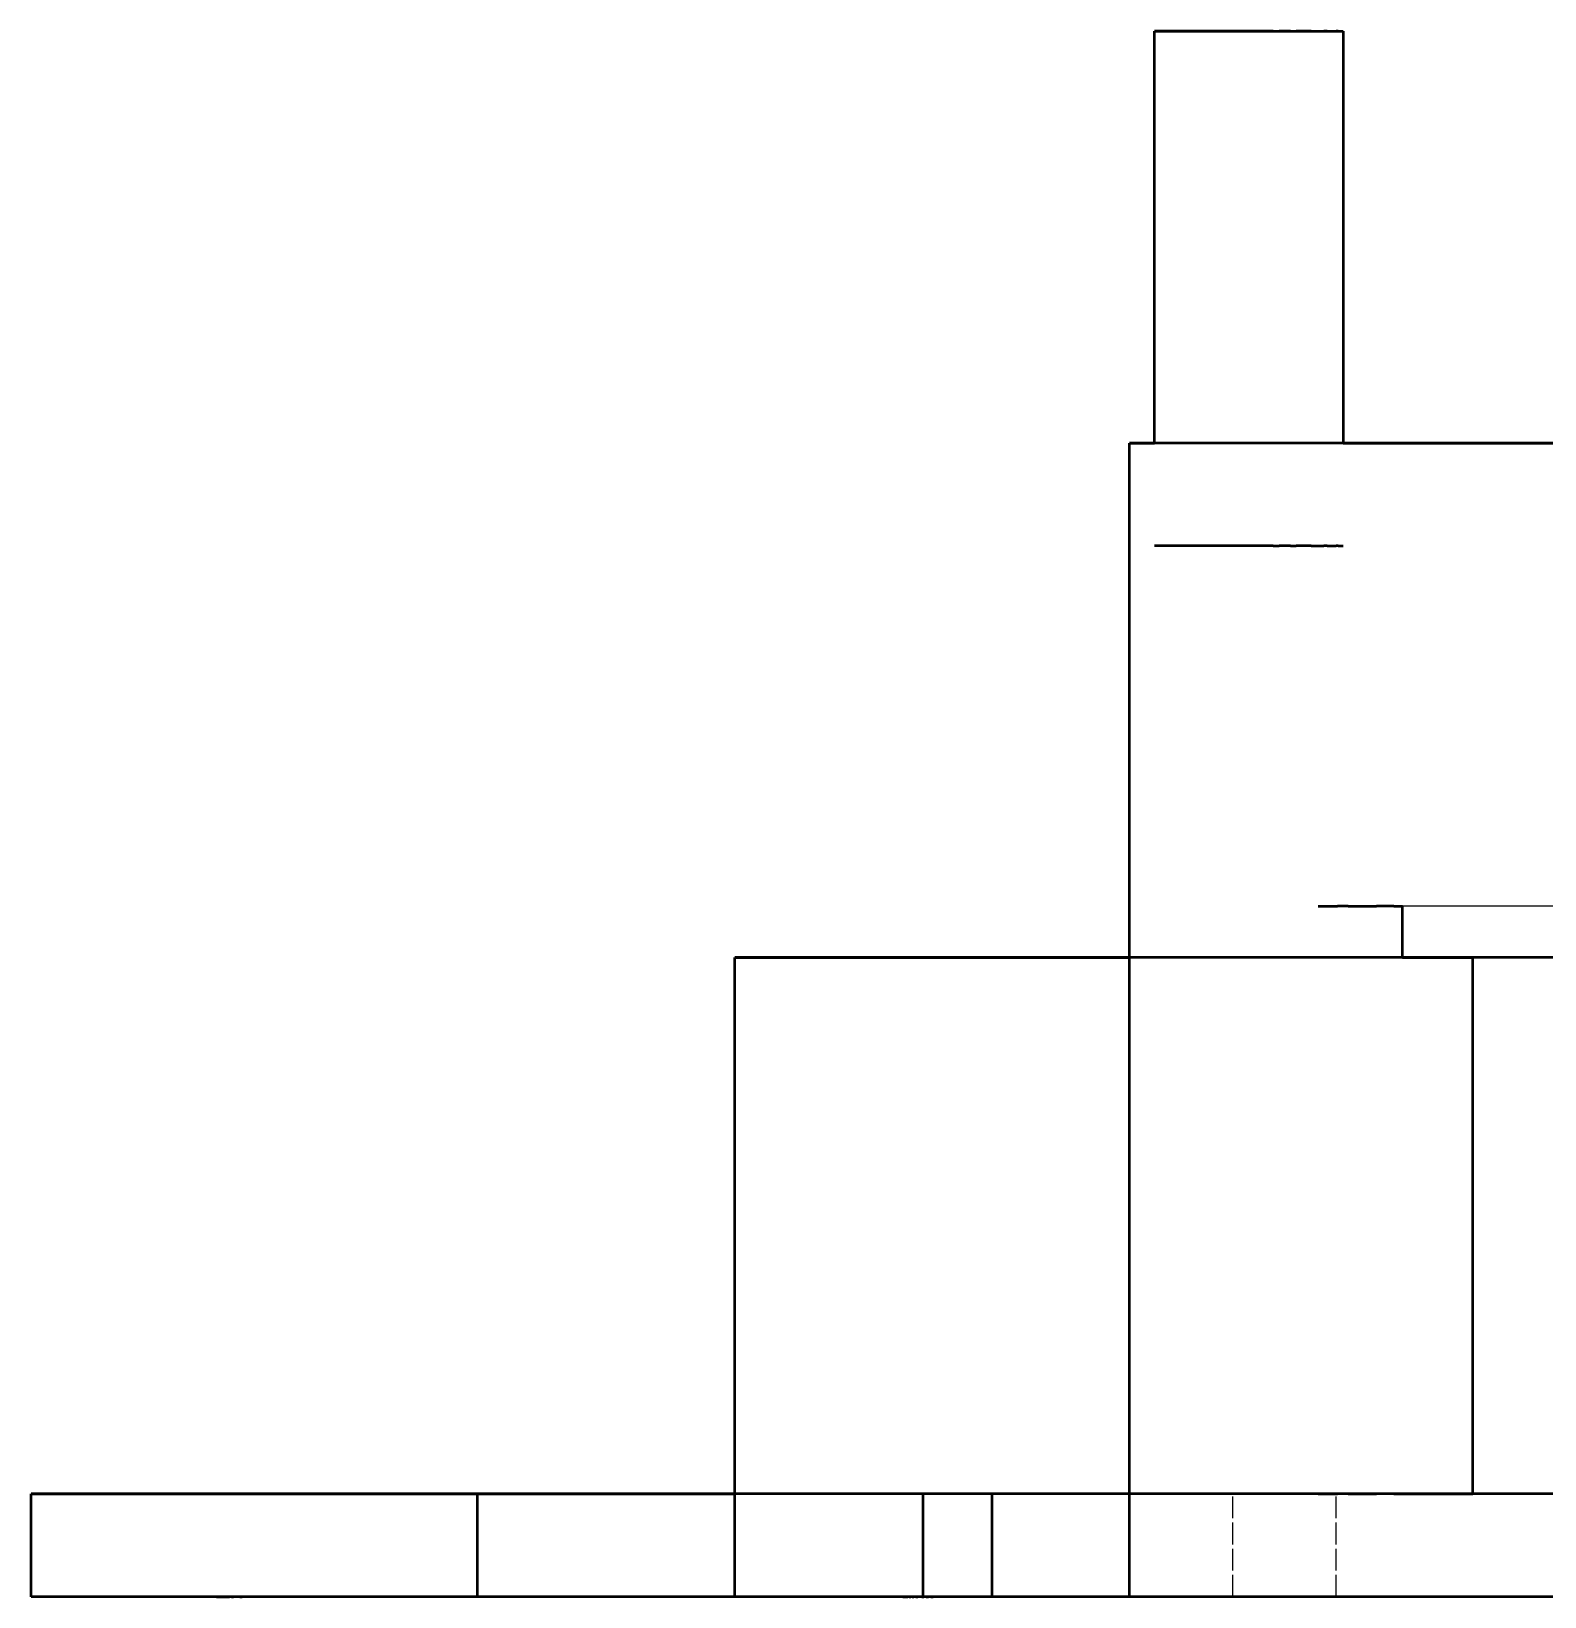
# Model space of a CAD drawing. Header units: millimetres. Extents: x 0 to 841, y 0 to 594.
# Drawn here: x 321.7 to 409.9, y 334.1 to 425.4 of the extents above; entities that cross this region are included whole.
import ezdxf

# ---------------------------------------------------------------- set-up
doc = ezdxf.new("R2010")
doc.units = ezdxf.units.MM
doc.linetypes.add('DASHED', pattern=[1.524, 1.27, -0.254])
doc.layers.add('OCULTA', color=8, linetype='DASHED', lineweight=25)
doc.layers.add('VISIBLE', color=7, linetype='CONTINUOUS', lineweight=50)

msp = doc.modelspace()

# ---------------------------------------------------------------- linework, layer by layer
at = {"layer": 'OCULTA'}
for p, q in [((387.118, 425.394), (387.13, 425.394)), ((387.13, 425.394), (387.166, 425.394)), ((387.166, 425.394), (387.224, 425.394)), ((387.224, 425.394), (387.306, 425.394)), ((387.306, 425.394), (387.41, 425.394)), ((387.537, 425.394), (387.41, 425.394)), ((387.537, 425.394), (387.686, 425.394)), ((387.686, 425.394), (387.855, 425.394)), ((387.855, 425.394), (388.045, 425.394)), ((388.045, 425.394), (388.255, 425.394)), ((388.483, 425.394), (388.255, 425.394)), ((388.729, 425.394), (388.483, 425.394)), ((388.729, 425.394), (388.992, 425.394)), ((389.27, 425.394), (388.992, 425.394)), ((389.27, 425.394), (389.563, 425.394)), ((389.868, 425.394), (389.563, 425.394)), ((389.868, 425.394), (390.186, 425.394)), ((390.514, 425.394), (390.186, 425.394)), ((390.851, 425.394), (390.514, 425.394)), ((391.195, 425.394), (390.851, 425.394)), ((391.545, 425.394), (391.195, 425.394)), ((391.901, 425.394), (391.545, 425.394)), ((392.259, 425.394), (391.901, 425.394)), ((392.618, 425.394), (392.259, 425.394)), ((392.978, 425.394), (392.618, 425.394)), ((393.336, 425.394), (392.978, 425.394)), ((393.691, 425.394), (393.336, 425.394)), ((394.042, 425.394), (393.691, 425.394)), ((394.386, 425.394), (394.042, 425.394)), ((394.723, 425.394), (394.386, 425.394)), ((395.051, 425.394), (394.723, 425.394)), ((395.368, 425.394), (395.051, 425.394)), ((395.674, 425.394), (395.368, 425.394)), ((395.967, 425.394), (395.674, 425.394)), ((396.245, 425.394), (395.967, 425.394)), ((396.508, 425.394), (396.245, 425.394)), ((396.754, 425.394), (396.508, 425.394)), ((396.982, 425.394), (396.754, 425.394)), ((397.192, 425.394), (396.982, 425.394)), ((397.382, 425.394), (397.192, 425.394)), ((397.551, 425.394), (397.382, 425.394)), ((397.7, 425.394), (397.551, 425.394)), ((397.827, 425.394), (397.7, 425.394)), ((397.931, 425.394), (397.827, 425.394)), ((398.013, 425.394), (397.931, 425.394)), ((398.071, 425.394), (398.013, 425.394)), ((398.107, 425.394), (398.071, 425.394)), ((398.118, 425.394), (398.107, 425.394)), ((473.655, 401.394), (385.655, 401.394)), ((385.655, 371.394), (385.655, 401.394)), ((385.655, 401.394), (385.655, 401.394)), ((387.118, 395.394), (387.13, 395.394)), ((387.13, 395.394), (387.166, 395.394)), ((387.166, 395.394), (387.224, 395.394)), ((387.224, 395.394), (387.306, 395.394)), ((387.306, 395.394), (387.41, 395.394)), ((387.537, 395.394), (387.41, 395.394)), ((387.537, 395.394), (387.686, 395.394)), ((387.686, 395.394), (387.855, 395.394)), ((387.855, 395.394), (388.045, 395.394)), ((388.045, 395.394), (388.255, 395.394)), ((388.483, 395.394), (388.255, 395.394)), ((388.729, 395.394), (388.483, 395.394)), ((388.729, 395.394), (388.992, 395.394)), ((389.27, 395.394), (388.992, 395.394)), ((389.27, 395.394), (389.563, 395.394)), ((389.868, 395.394), (389.563, 395.394)), ((389.868, 395.394), (390.186, 395.394)), ((390.514, 395.394), (390.186, 395.394)), ((390.851, 395.394), (390.514, 395.394)), ((391.195, 395.394), (390.851, 395.394)), ((391.545, 395.394), (391.195, 395.394)), ((391.901, 395.394), (391.545, 395.394)), ((392.259, 395.394), (391.901, 395.394)), ((392.618, 395.394), (392.259, 395.394)), ((392.978, 395.394), (392.618, 395.394)), ((393.336, 395.394), (392.978, 395.394)), ((393.691, 395.394), (393.336, 395.394)), ((394.042, 395.394), (393.691, 395.394)), ((394.386, 395.394), (394.042, 395.394)), ((394.723, 395.394), (394.386, 395.394)), ((395.051, 395.394), (394.723, 395.394)), ((395.368, 395.394), (395.051, 395.394)), ((395.674, 395.394), (395.368, 395.394)), ((395.967, 395.394), (395.674, 395.394)), ((396.245, 395.394), (395.967, 395.394)), ((396.508, 395.394), (396.245, 395.394)), ((396.754, 395.394), (396.508, 395.394)), ((396.982, 395.394), (396.754, 395.394)), ((397.192, 395.394), (396.982, 395.394)), ((397.382, 395.394), (397.192, 395.394)), ((397.551, 395.394), (397.382, 395.394)), ((397.7, 395.394), (397.551, 395.394)), ((397.827, 395.394), (397.7, 395.394)), ((397.931, 395.394), (397.827, 395.394)), ((398.013, 395.394), (397.931, 395.394)), ((398.071, 395.394), (398.013, 395.394)), ((398.107, 395.394), (398.071, 395.394)), ((398.118, 395.394), (398.107, 395.394)), ((396.726, 374.394), (396.655, 374.394)), ((396.937, 374.394), (396.726, 374.394)), ((397.289, 374.394), (396.937, 374.394)), ((397.779, 374.394), (397.289, 374.394)), ((398.406, 374.394), (397.779, 374.394)), ((399.167, 374.394), (398.406, 374.394)), ((400.058, 374.394), (399.167, 374.394)), ((401.076, 374.394), (400.058, 374.394)), ((402.216, 374.394), (401.076, 374.394)), ((457.736, 374.394), (401.574, 374.394)), ((403.474, 374.394), (402.216, 374.394)), ((404.844, 374.394), (403.474, 374.394)), ((406.32, 374.394), (404.844, 374.394)), ((407.897, 374.394), (406.32, 374.394)), ((409.566, 374.394), (407.897, 374.394)), ((411.321, 374.394), (409.566, 374.394)), ((377.37, 371.394), (362.655, 371.394)), ((362.655, 352.783), (362.655, 371.394)), ((362.655, 371.394), (362.655, 371.394)), ((496.655, 371.394), (362.655, 371.394)), ((362.655, 334.144), (362.655, 371.394)), ((362.655, 371.394), (362.655, 371.394)), ((372.46, 371.394), (372.455, 371.394)), ((372.46, 371.394), (372.455, 371.394)), ((372.474, 371.394), (372.46, 371.394)), ((372.474, 371.394), (372.46, 371.394)), ((372.497, 371.394), (372.474, 371.394)), ((372.497, 371.394), (372.474, 371.394)), ((372.53, 371.394), (372.497, 371.394)), ((372.53, 371.394), (372.497, 371.394)), ((372.572, 371.394), (372.53, 371.394)), ((372.572, 371.394), (372.53, 371.394)), ((372.622, 371.394), (372.572, 371.394)), ((372.622, 371.394), (372.572, 371.394)), ((372.682, 371.394), (372.622, 371.394)), ((372.682, 371.394), (372.622, 371.394)), ((372.75, 371.394), (372.682, 371.394)), ((372.75, 371.394), (372.682, 371.394)), ((372.826, 371.394), (372.75, 371.394)), ((372.826, 371.394), (372.75, 371.394)), ((372.91, 371.394), (372.826, 371.394)), ((372.91, 371.394), (372.826, 371.394)), ((373.001, 371.394), (372.91, 371.394)), ((373.001, 371.394), (372.91, 371.394)), ((373.099, 371.394), (373.001, 371.394)), ((373.099, 371.394), (373.001, 371.394)), ((373.204, 371.394), (373.099, 371.394)), ((373.204, 371.394), (373.099, 371.394)), ((373.316, 371.394), (373.204, 371.394)), ((373.316, 371.394), (373.204, 371.394)), ((373.433, 371.394), (373.316, 371.394)), ((373.433, 371.394), (373.316, 371.394)), ((373.555, 371.394), (373.433, 371.394)), ((373.555, 371.394), (373.433, 371.394)), ((373.682, 371.394), (373.555, 371.394)), ((373.682, 371.394), (373.555, 371.394)), ((373.813, 371.394), (373.682, 371.394)), ((373.813, 371.394), (373.682, 371.394)), ((373.948, 371.394), (373.813, 371.394)), ((373.948, 371.394), (373.813, 371.394)), ((374.086, 371.394), (373.948, 371.394)), ((374.086, 371.394), (373.948, 371.394)), ((374.226, 371.394), (374.086, 371.394)), ((374.226, 371.394), (374.086, 371.394)), ((374.368, 371.394), (374.226, 371.394)), ((374.368, 371.394), (374.226, 371.394)), ((374.511, 371.394), (374.368, 371.394)), ((374.511, 371.394), (374.368, 371.394)), ((374.655, 371.394), (374.511, 371.394)), ((374.655, 371.394), (374.511, 371.394)), ((374.799, 371.394), (374.655, 371.394)), ((374.799, 371.394), (374.655, 371.394)), ((374.942, 371.394), (374.799, 371.394)), ((374.799, 371.394), (374.942, 371.394)), ((375.084, 371.394), (374.942, 371.394)), ((375.084, 371.394), (374.942, 371.394)), ((375.224, 371.394), (375.084, 371.394)), ((375.224, 371.394), (375.084, 371.394)), ((375.362, 371.394), (375.224, 371.394)), ((375.362, 371.394), (375.224, 371.394)), ((375.497, 371.394), (375.362, 371.394)), ((375.497, 371.394), (375.362, 371.394)), ((375.628, 371.394), (375.497, 371.394)), ((375.628, 371.394), (375.497, 371.394)), ((375.755, 371.394), (375.628, 371.394)), ((375.628, 371.394), (375.755, 371.394)), ((375.877, 371.394), (375.755, 371.394)), ((375.877, 371.394), (375.755, 371.394)), ((375.994, 371.394), (375.877, 371.394)), ((375.994, 371.394), (375.877, 371.394)), ((376.106, 371.394), (375.994, 371.394)), ((375.994, 371.394), (376.106, 371.394)), ((376.211, 371.394), (376.106, 371.394)), ((376.211, 371.394), (376.106, 371.394)), ((376.211, 371.394), (376.309, 371.394)), ((376.211, 371.394), (376.309, 371.394)), ((376.4, 371.394), (376.309, 371.394)), ((376.4, 371.394), (376.309, 371.394)), ((376.4, 371.394), (376.484, 371.394)), ((376.4, 371.394), (376.484, 371.394)), ((376.484, 371.394), (376.56, 371.394)), ((376.484, 371.394), (376.56, 371.394)), ((376.56, 371.394), (376.628, 371.394)), ((376.56, 371.394), (376.628, 371.394)), ((376.628, 371.394), (376.688, 371.394)), ((376.628, 371.394), (376.688, 371.394)), ((376.688, 371.394), (376.738, 371.394)), ((376.688, 371.394), (376.738, 371.394)), ((376.738, 371.394), (376.78, 371.394)), ((376.78, 371.394), (376.738, 371.394)), ((376.78, 371.394), (376.813, 371.394)), ((376.78, 371.394), (376.813, 371.394)), ((376.813, 371.394), (376.836, 371.394)), ((376.813, 371.394), (376.836, 371.394)), ((376.836, 371.394), (376.85, 371.394)), ((376.836, 371.394), (376.85, 371.394)), ((376.85, 371.394), (376.855, 371.394)), ((376.85, 371.394), (376.855, 371.394)), ((405.679, 371.394), (377.37, 371.394)), ((401.574, 371.394), (385.655, 371.394)), ((385.655, 371.394), (385.655, 371.394)), ((362.655, 340.144), (362.655, 352.783)), ((321.655, 340.144), (321.655, 340.144)), ((347.655, 340.144), (321.655, 340.144)), ((321.655, 334.144), (321.655, 340.144)), ((332.46, 340.144), (332.455, 340.144)), ((332.474, 340.144), (332.46, 340.144)), ((332.497, 340.144), (332.474, 340.144)), ((332.53, 340.144), (332.497, 340.144)), ((332.572, 340.144), (332.53, 340.144)), ((332.622, 340.144), (332.572, 340.144)), ((332.682, 340.144), (332.622, 340.144)), ((332.75, 340.144), (332.682, 340.144)), ((332.826, 340.144), (332.75, 340.144)), ((332.91, 340.144), (332.826, 340.144)), ((333.001, 340.144), (332.91, 340.144)), ((333.099, 340.144), (333.001, 340.144)), ((333.204, 340.144), (333.099, 340.144)), ((333.316, 340.144), (333.204, 340.144)), ((333.433, 340.144), (333.316, 340.144)), ((333.555, 340.144), (333.433, 340.144)), ((333.682, 340.144), (333.555, 340.144)), ((333.813, 340.144), (333.682, 340.144)), ((333.948, 340.144), (333.813, 340.144)), ((334.086, 340.144), (333.948, 340.144)), ((334.226, 340.144), (334.086, 340.144)), ((334.368, 340.144), (334.226, 340.144)), ((334.511, 340.144), (334.368, 340.144)), ((334.655, 340.144), (334.511, 340.144)), ((334.799, 340.144), (334.655, 340.144)), ((334.942, 340.144), (334.799, 340.144)), ((335.084, 340.144), (334.942, 340.144)), ((335.224, 340.144), (335.084, 340.144)), ((335.224, 340.144), (335.362, 340.144)), ((335.362, 340.144), (335.497, 340.144)), ((335.628, 340.144), (335.497, 340.144)), ((335.755, 340.144), (335.628, 340.144)), ((335.755, 340.144), (335.877, 340.144)), ((335.994, 340.144), (335.877, 340.144)), ((336.106, 340.144), (335.994, 340.144)), ((336.106, 340.144), (336.211, 340.144)), ((336.211, 340.144), (336.309, 340.144)), ((336.4, 340.144), (336.309, 340.144)), ((336.4, 340.144), (336.484, 340.144)), ((336.484, 340.144), (336.56, 340.144)), ((336.56, 340.144), (336.628, 340.144)), ((336.628, 340.144), (336.687, 340.144)), ((336.687, 340.144), (336.738, 340.144)), ((336.738, 340.144), (336.78, 340.144)), ((336.78, 340.144), (336.813, 340.144)), ((336.813, 340.144), (336.836, 340.144)), ((336.836, 340.144), (336.85, 340.144)), ((336.85, 340.144), (336.855, 340.144)), ((347.655, 340.144), (347.655, 340.144)), ((362.655, 340.144), (347.655, 340.144)), ((347.655, 334.144), (347.655, 340.144)), ((347.655, 334.144), (347.655, 340.144)), ((347.655, 340.144), (347.655, 340.144)), ((375.182, 340.144), (362.655, 340.144)), ((362.655, 340.144), (362.655, 340.144)), ((362.655, 334.144), (362.655, 340.144)), ((362.655, 340.144), (362.655, 340.144)), ((397.699, 340.144), (373.629, 340.144)), ((373.629, 334.144), (373.629, 340.144)), ((373.629, 340.144), (391.681, 340.144)), ((385.655, 340.144), (375.182, 340.144)), ((410.155, 340.144), (377.655, 340.144)), ((377.655, 334.144), (377.655, 340.144)), ((377.655, 340.144), (377.655, 340.144)), ((385.655, 340.144), (385.655, 340.144)), ((405.679, 340.144), (385.655, 340.144)), ((397.699, 340.144), (391.681, 340.144)), ((391.681, 334.144), (391.681, 340.144)), ((396.726, 340.144), (396.655, 340.144)), ((396.937, 340.144), (396.726, 340.144)), ((397.289, 340.144), (396.937, 340.144)), ((397.779, 340.144), (397.289, 340.144)), ((397.699, 334.144), (397.699, 340.144)), ((398.406, 340.144), (397.779, 340.144)), ((399.167, 340.144), (398.406, 340.144)), ((400.058, 340.144), (399.167, 340.144)), ((401.076, 340.144), (400.058, 340.144)), ((402.216, 340.144), (401.076, 340.144)), ((403.474, 340.144), (402.216, 340.144)), ((404.844, 340.144), (403.474, 340.144)), ((406.32, 340.144), (404.844, 340.144)), ((407.897, 340.144), (406.32, 340.144)), ((409.566, 340.144), (407.897, 340.144)), ((411.321, 340.144), (409.566, 340.144)), ((321.655, 334.144), (321.655, 334.144)), ((347.655, 334.144), (321.655, 334.144)), ((332.46, 334.144), (332.455, 334.144)), ((332.474, 334.144), (332.46, 334.144)), ((332.497, 334.144), (332.474, 334.144)), ((332.53, 334.144), (332.497, 334.144)), ((332.572, 334.144), (332.53, 334.144)), ((332.622, 334.144), (332.572, 334.144)), ((332.682, 334.144), (332.622, 334.144)), ((332.75, 334.144), (332.682, 334.144)), ((332.826, 334.144), (332.75, 334.144)), ((332.91, 334.144), (332.826, 334.144)), ((333.001, 334.144), (332.91, 334.144)), ((333.099, 334.144), (333.001, 334.144)), ((333.204, 334.144), (333.099, 334.144)), ((333.316, 334.144), (333.204, 334.144)), ((333.433, 334.144), (333.316, 334.144)), ((333.555, 334.144), (333.433, 334.144)), ((333.682, 334.144), (333.555, 334.144)), ((333.813, 334.144), (333.682, 334.144)), ((333.948, 334.144), (333.813, 334.144)), ((334.086, 334.144), (333.948, 334.144)), ((334.226, 334.144), (334.086, 334.144)), ((334.368, 334.144), (334.226, 334.144)), ((334.511, 334.144), (334.368, 334.144)), ((334.655, 334.144), (334.511, 334.144)), ((334.799, 334.144), (334.655, 334.144)), ((334.942, 334.144), (334.799, 334.144)), ((335.084, 334.144), (334.942, 334.144)), ((335.224, 334.144), (335.084, 334.144)), ((335.224, 334.144), (335.362, 334.144)), ((335.362, 334.144), (335.497, 334.144)), ((335.628, 334.144), (335.497, 334.144)), ((335.755, 334.144), (335.628, 334.144)), ((335.755, 334.144), (335.877, 334.144)), ((335.994, 334.144), (335.877, 334.144)), ((336.106, 334.144), (335.994, 334.144)), ((336.106, 334.144), (336.211, 334.144)), ((336.211, 334.144), (336.309, 334.144)), ((336.4, 334.144), (336.309, 334.144)), ((336.4, 334.144), (336.484, 334.144)), ((336.484, 334.144), (336.56, 334.144)), ((336.56, 334.144), (336.628, 334.144)), ((336.628, 334.144), (336.687, 334.144)), ((336.687, 334.144), (336.738, 334.144)), ((336.738, 334.144), (336.78, 334.144)), ((336.78, 334.144), (336.813, 334.144)), ((336.813, 334.144), (336.836, 334.144)), ((336.836, 334.144), (336.85, 334.144)), ((336.85, 334.144), (336.855, 334.144)), ((347.655, 334.144), (347.655, 334.144)), ((362.655, 334.144), (347.655, 334.144)), ((347.655, 334.144), (347.655, 334.144)), ((362.655, 334.144), (362.655, 334.144)), ((362.655, 334.144), (362.655, 334.144)), ((362.655, 334.144), (362.655, 334.144)), ((373.629, 334.144), (362.655, 334.144)), ((362.655, 334.144), (362.655, 334.144)), ((372.46, 334.144), (372.455, 334.144)), ((372.46, 334.144), (372.455, 334.144)), ((372.474, 334.144), (372.46, 334.144)), ((372.474, 334.144), (372.46, 334.144)), ((372.497, 334.144), (372.474, 334.144)), ((372.497, 334.144), (372.474, 334.144)), ((372.53, 334.144), (372.497, 334.144)), ((372.53, 334.144), (372.497, 334.144)), ((372.572, 334.144), (372.53, 334.144)), ((372.572, 334.144), (372.53, 334.144)), ((372.622, 334.144), (372.572, 334.144)), ((372.622, 334.144), (372.572, 334.144)), ((372.682, 334.144), (372.622, 334.144)), ((372.682, 334.144), (372.622, 334.144)), ((372.75, 334.144), (372.682, 334.144)), ((372.75, 334.144), (372.682, 334.144)), ((372.826, 334.144), (372.75, 334.144)), ((372.826, 334.144), (372.75, 334.144)), ((372.91, 334.144), (372.826, 334.144)), ((372.91, 334.144), (372.826, 334.144)), ((373.001, 334.144), (372.91, 334.144)), ((373.001, 334.144), (372.91, 334.144)), ((373.099, 334.144), (373.001, 334.144)), ((373.099, 334.144), (373.001, 334.144)), ((373.204, 334.144), (373.099, 334.144)), ((373.204, 334.144), (373.099, 334.144)), ((373.316, 334.144), (373.204, 334.144)), ((373.316, 334.144), (373.204, 334.144)), ((373.433, 334.144), (373.316, 334.144)), ((373.433, 334.144), (373.316, 334.144)), ((373.555, 334.144), (373.433, 334.144)), ((373.555, 334.144), (373.433, 334.144)), ((373.682, 334.144), (373.555, 334.144)), ((373.682, 334.144), (373.555, 334.144)), ((373.629, 334.144), (391.681, 334.144)), ((373.813, 334.144), (373.682, 334.144)), ((373.813, 334.144), (373.682, 334.144)), ((373.948, 334.144), (373.813, 334.144)), ((373.948, 334.144), (373.813, 334.144)), ((374.086, 334.144), (373.948, 334.144)), ((374.086, 334.144), (373.948, 334.144)), ((374.226, 334.144), (374.086, 334.144)), ((374.226, 334.144), (374.086, 334.144)), ((374.368, 334.144), (374.226, 334.144)), ((374.368, 334.144), (374.226, 334.144)), ((374.511, 334.144), (374.368, 334.144)), ((374.511, 334.144), (374.368, 334.144)), ((374.655, 334.144), (374.511, 334.144)), ((374.655, 334.144), (374.511, 334.144)), ((374.799, 334.144), (374.655, 334.144)), ((374.799, 334.144), (374.655, 334.144)), ((374.942, 334.144), (374.799, 334.144)), ((374.799, 334.144), (374.942, 334.144)), ((375.084, 334.144), (374.942, 334.144)), ((375.084, 334.144), (374.942, 334.144)), ((375.224, 334.144), (375.084, 334.144)), ((375.224, 334.144), (375.084, 334.144)), ((375.362, 334.144), (375.224, 334.144)), ((375.362, 334.144), (375.224, 334.144)), ((375.497, 334.144), (375.362, 334.144)), ((375.497, 334.144), (375.362, 334.144)), ((375.628, 334.144), (375.497, 334.144)), ((375.628, 334.144), (375.497, 334.144)), ((375.755, 334.144), (375.628, 334.144)), ((375.628, 334.144), (375.755, 334.144)), ((375.877, 334.144), (375.755, 334.144)), ((375.877, 334.144), (375.755, 334.144)), ((375.994, 334.144), (375.877, 334.144)), ((375.994, 334.144), (375.877, 334.144)), ((376.106, 334.144), (375.994, 334.144)), ((375.994, 334.144), (376.106, 334.144)), ((376.211, 334.144), (376.106, 334.144)), ((376.211, 334.144), (376.106, 334.144)), ((376.211, 334.144), (376.309, 334.144)), ((376.211, 334.144), (376.309, 334.144)), ((376.4, 334.144), (376.309, 334.144)), ((376.4, 334.144), (376.309, 334.144)), ((376.4, 334.144), (376.484, 334.144)), ((376.4, 334.144), (376.484, 334.144)), ((376.484, 334.144), (376.56, 334.144)), ((376.484, 334.144), (376.56, 334.144)), ((376.56, 334.144), (376.628, 334.144)), ((376.56, 334.144), (376.628, 334.144)), ((376.628, 334.144), (376.688, 334.144)), ((376.628, 334.144), (376.688, 334.144)), ((376.688, 334.144), (376.738, 334.144)), ((376.688, 334.144), (376.738, 334.144)), ((376.738, 334.144), (376.78, 334.144)), ((376.78, 334.144), (376.738, 334.144)), ((376.78, 334.144), (376.813, 334.144)), ((376.78, 334.144), (376.813, 334.144)), ((376.813, 334.144), (376.836, 334.144)), ((376.813, 334.144), (376.836, 334.144)), ((376.836, 334.144), (376.85, 334.144)), ((376.836, 334.144), (376.85, 334.144)), ((376.85, 334.144), (376.855, 334.144)), ((376.85, 334.144), (376.855, 334.144)), ((384.655, 334.144), (377.655, 334.144)), ((377.655, 334.144), (377.655, 334.144)), ((377.655, 334.144), (377.655, 334.144)), ((422.655, 334.144), (384.655, 334.144)), ((385.655, 334.144), (385.655, 334.144)), ((385.655, 334.144), (385.655, 334.144)), ((397.699, 334.144), (391.681, 334.144)), ((461.611, 334.144), (397.699, 334.144))]:
    msp.add_line(p, q, dxfattribs=at)
at = {"layer": 'VISIBLE'}
for p, q in [((387.13, 425.394), (387.118, 425.394)), ((387.118, 401.394), (387.118, 425.394)), ((387.118, 425.394), (387.118, 425.394)), ((387.118, 425.394), (387.118, 425.394)), ((387.118, 425.394), (398.118, 425.394)), ((387.166, 425.394), (387.13, 425.394)), ((387.224, 425.394), (387.166, 425.394)), ((387.306, 425.394), (387.224, 425.394)), ((387.41, 425.394), (387.306, 425.394)), ((387.537, 425.394), (387.41, 425.394)), ((387.686, 425.394), (387.537, 425.394)), ((387.855, 425.394), (387.686, 425.394)), ((388.045, 425.394), (387.855, 425.394)), ((388.255, 425.394), (388.045, 425.394)), ((388.483, 425.394), (388.255, 425.394)), ((388.729, 425.394), (388.483, 425.394)), ((388.992, 425.394), (388.729, 425.394)), ((389.27, 425.394), (388.992, 425.394)), ((389.563, 425.394), (389.27, 425.394)), ((389.868, 425.394), (389.563, 425.394)), ((390.186, 425.394), (389.868, 425.394)), ((390.514, 425.394), (390.186, 425.394)), ((390.851, 425.394), (390.514, 425.394)), ((391.195, 425.394), (390.851, 425.394)), ((391.545, 425.394), (391.195, 425.394)), ((391.901, 425.394), (391.545, 425.394)), ((392.259, 425.394), (391.901, 425.394)), ((392.618, 425.394), (392.259, 425.394)), ((392.978, 425.394), (392.618, 425.394)), ((393.336, 425.394), (392.978, 425.394)), ((393.691, 425.394), (393.336, 425.394)), ((394.042, 425.394), (393.691, 425.394)), ((394.042, 425.394), (394.386, 425.394)), ((394.723, 425.394), (394.386, 425.394)), ((395.051, 425.394), (394.723, 425.394)), ((395.051, 425.394), (395.368, 425.394)), ((395.674, 425.394), (395.368, 425.394)), ((395.967, 425.394), (395.674, 425.394)), ((396.245, 425.394), (395.967, 425.394)), ((396.245, 425.394), (396.508, 425.394)), ((396.508, 425.394), (396.754, 425.394)), ((396.754, 425.394), (396.982, 425.394)), ((397.192, 425.394), (396.982, 425.394)), ((397.192, 425.394), (397.382, 425.394)), ((397.382, 425.394), (397.551, 425.394)), ((397.551, 425.394), (397.7, 425.394)), ((397.827, 425.394), (397.7, 425.394)), ((397.827, 425.394), (397.931, 425.394)), ((397.931, 425.394), (398.013, 425.394)), ((398.013, 425.394), (398.071, 425.394)), ((398.071, 425.394), (398.107, 425.394)), ((398.107, 425.394), (398.118, 425.394)), ((398.118, 425.394), (398.118, 425.394)), ((398.118, 425.394), (398.118, 425.394)), ((398.118, 425.394), (398.118, 401.394)), ((473.655, 401.394), (385.655, 401.394)), ((385.655, 371.394), (385.655, 401.394)), ((385.655, 371.394), (385.655, 401.394)), ((385.655, 401.394), (385.655, 401.394)), ((385.655, 401.394), (385.655, 401.394)), ((385.655, 401.394), (387.118, 401.394)), ((387.118, 401.394), (387.118, 401.394)), ((387.118, 401.394), (387.118, 401.394)), ((387.118, 401.394), (387.118, 401.394)), ((387.118, 401.394), (387.118, 401.394)), ((387.118, 401.394), (387.118, 401.394)), ((387.118, 401.394), (387.118, 401.394)), ((387.118, 401.394), (387.118, 401.394)), ((387.118, 401.394), (387.118, 401.394)), ((387.118, 401.394), (387.118, 401.394)), ((387.118, 401.394), (387.118, 401.394)), ((387.118, 401.394), (387.118, 401.394)), ((387.118, 401.394), (387.118, 401.394)), ((387.118, 401.394), (387.118, 401.394)), ((387.118, 401.394), (387.118, 401.394)), ((387.118, 401.394), (387.118, 401.394)), ((387.118, 401.394), (387.118, 401.394)), ((398.118, 401.394), (398.118, 401.394)), ((398.118, 401.394), (398.118, 401.394)), ((398.118, 401.394), (398.118, 401.394)), ((398.118, 401.394), (398.118, 401.394)), ((398.118, 401.394), (398.118, 401.394)), ((398.118, 401.394), (398.118, 401.394)), ((398.118, 401.394), (398.119, 401.394)), ((398.119, 401.394), (398.119, 401.394)), ((398.119, 401.394), (398.119, 401.394)), ((398.119, 401.394), (398.119, 401.394)), ((398.119, 401.394), (398.119, 401.394)), ((398.119, 401.394), (398.119, 401.394)), ((398.119, 401.394), (398.119, 401.394)), ((398.119, 401.394), (398.119, 401.394)), ((398.119, 401.394), (398.119, 401.394)), ((398.119, 401.394), (398.119, 401.394)), ((398.119, 401.394), (448.291, 401.394)), ((387.13, 395.394), (387.118, 395.394)), ((387.166, 395.394), (387.13, 395.394)), ((387.224, 395.394), (387.166, 395.394)), ((387.306, 395.394), (387.224, 395.394)), ((387.41, 395.394), (387.306, 395.394)), ((387.537, 395.394), (387.41, 395.394)), ((387.686, 395.394), (387.537, 395.394)), ((387.855, 395.394), (387.686, 395.394)), ((388.045, 395.394), (387.855, 395.394)), ((388.255, 395.394), (388.045, 395.394)), ((388.483, 395.394), (388.255, 395.394)), ((388.729, 395.394), (388.483, 395.394)), ((388.992, 395.394), (388.729, 395.394)), ((389.27, 395.394), (388.992, 395.394)), ((389.563, 395.394), (389.27, 395.394)), ((389.868, 395.394), (389.563, 395.394)), ((390.186, 395.394), (389.868, 395.394)), ((390.514, 395.394), (390.186, 395.394)), ((390.851, 395.394), (390.514, 395.394)), ((391.195, 395.394), (390.851, 395.394)), ((391.545, 395.394), (391.195, 395.394)), ((391.901, 395.394), (391.545, 395.394)), ((392.259, 395.394), (391.901, 395.394)), ((392.618, 395.394), (392.259, 395.394)), ((392.978, 395.394), (392.618, 395.394)), ((393.336, 395.394), (392.978, 395.394)), ((393.691, 395.394), (393.336, 395.394)), ((394.042, 395.394), (393.691, 395.394)), ((394.042, 395.394), (394.386, 395.394)), ((394.723, 395.394), (394.386, 395.394)), ((395.051, 395.394), (394.723, 395.394)), ((395.051, 395.394), (395.368, 395.394)), ((395.674, 395.394), (395.368, 395.394)), ((395.967, 395.394), (395.674, 395.394)), ((396.245, 395.394), (395.967, 395.394)), ((396.245, 395.394), (396.508, 395.394)), ((396.508, 395.394), (396.754, 395.394)), ((396.754, 395.394), (396.982, 395.394)), ((397.192, 395.394), (396.982, 395.394)), ((397.192, 395.394), (397.382, 395.394)), ((397.382, 395.394), (397.551, 395.394)), ((397.551, 395.394), (397.7, 395.394)), ((397.827, 395.394), (397.7, 395.394)), ((397.827, 395.394), (397.931, 395.394)), ((397.931, 395.394), (398.013, 395.394)), ((398.013, 395.394), (398.071, 395.394)), ((398.071, 395.394), (398.107, 395.394)), ((398.107, 395.394), (398.118, 395.394)), ((396.655, 374.394), (396.726, 374.394)), ((396.726, 374.394), (396.937, 374.394)), ((396.937, 374.394), (397.289, 374.394)), ((397.289, 374.394), (397.779, 374.394)), ((398.406, 374.394), (397.779, 374.394)), ((398.406, 374.394), (399.167, 374.394)), ((399.167, 374.394), (400.058, 374.394)), ((401.076, 374.394), (400.058, 374.394)), ((401.076, 374.394), (401.574, 374.394)), ((401.574, 371.394), (401.574, 374.394)), ((385.655, 371.394), (362.655, 371.394)), ((362.655, 334.144), (362.655, 371.394)), ((496.655, 371.394), (362.655, 371.394)), ((362.655, 340.144), (362.655, 371.394)), ((362.655, 340.144), (362.655, 371.394)), ((362.655, 371.394), (362.655, 371.394)), ((362.655, 371.394), (362.655, 371.394)), ((362.655, 371.394), (385.655, 371.394)), ((372.455, 371.394), (372.46, 371.394)), ((372.455, 371.394), (372.46, 371.394)), ((372.46, 371.394), (372.474, 371.394)), ((372.46, 371.394), (372.474, 371.394)), ((372.474, 371.394), (372.497, 371.394)), ((372.474, 371.394), (372.497, 371.394)), ((372.497, 371.394), (372.53, 371.394)), ((372.497, 371.394), (372.53, 371.394)), ((372.53, 371.394), (372.572, 371.394)), ((372.53, 371.394), (372.572, 371.394)), ((372.572, 371.394), (372.622, 371.394)), ((372.572, 371.394), (372.622, 371.394)), ((372.622, 371.394), (372.682, 371.394)), ((372.622, 371.394), (372.682, 371.394)), ((372.682, 371.394), (372.75, 371.394)), ((372.682, 371.394), (372.75, 371.394)), ((372.826, 371.394), (372.75, 371.394)), ((372.826, 371.394), (372.75, 371.394)), ((372.826, 371.394), (372.91, 371.394)), ((372.826, 371.394), (372.91, 371.394)), ((373.001, 371.394), (372.91, 371.394)), ((373.001, 371.394), (372.91, 371.394)), ((373.001, 371.394), (373.099, 371.394)), ((373.001, 371.394), (373.099, 371.394)), ((373.204, 371.394), (373.099, 371.394)), ((373.204, 371.394), (373.099, 371.394)), ((373.204, 371.394), (373.316, 371.394)), ((373.204, 371.394), (373.316, 371.394)), ((373.433, 371.394), (373.316, 371.394)), ((373.433, 371.394), (373.316, 371.394)), ((373.555, 371.394), (373.433, 371.394)), ((373.555, 371.394), (373.433, 371.394)), ((373.682, 371.394), (373.555, 371.394)), ((373.555, 371.394), (373.682, 371.394)), ((373.813, 371.394), (373.682, 371.394)), ((373.813, 371.394), (373.682, 371.394)), ((373.813, 371.394), (373.948, 371.394)), ((373.813, 371.394), (373.948, 371.394)), ((374.086, 371.394), (373.948, 371.394)), ((374.086, 371.394), (373.948, 371.394)), ((374.086, 371.394), (374.226, 371.394)), ((374.226, 371.394), (374.086, 371.394)), ((374.368, 371.394), (374.226, 371.394)), ((374.368, 371.394), (374.226, 371.394)), ((374.511, 371.394), (374.368, 371.394)), ((374.511, 371.394), (374.368, 371.394)), ((374.655, 371.394), (374.511, 371.394)), ((374.655, 371.394), (374.511, 371.394)), ((374.799, 371.394), (374.655, 371.394)), ((374.799, 371.394), (374.655, 371.394)), ((374.942, 371.394), (374.799, 371.394)), ((374.942, 371.394), (374.799, 371.394)), ((375.084, 371.394), (374.942, 371.394)), ((375.084, 371.394), (374.942, 371.394)), ((375.224, 371.394), (375.084, 371.394)), ((375.224, 371.394), (375.084, 371.394)), ((375.362, 371.394), (375.224, 371.394)), ((375.362, 371.394), (375.224, 371.394)), ((375.497, 371.394), (375.362, 371.394)), ((375.497, 371.394), (375.362, 371.394)), ((375.628, 371.394), (375.497, 371.394)), ((375.628, 371.394), (375.497, 371.394)), ((375.755, 371.394), (375.628, 371.394)), ((375.755, 371.394), (375.628, 371.394)), ((375.877, 371.394), (375.755, 371.394)), ((375.877, 371.394), (375.755, 371.394)), ((375.994, 371.394), (375.877, 371.394)), ((375.994, 371.394), (375.877, 371.394)), ((376.106, 371.394), (375.994, 371.394)), ((376.106, 371.394), (375.994, 371.394)), ((376.211, 371.394), (376.106, 371.394)), ((376.211, 371.394), (376.106, 371.394)), ((376.309, 371.394), (376.211, 371.394)), ((376.309, 371.394), (376.211, 371.394)), ((376.4, 371.394), (376.309, 371.394)), ((376.4, 371.394), (376.309, 371.394)), ((376.484, 371.394), (376.4, 371.394)), ((376.484, 371.394), (376.4, 371.394)), ((376.56, 371.394), (376.484, 371.394)), ((376.56, 371.394), (376.484, 371.394)), ((376.628, 371.394), (376.56, 371.394)), ((376.628, 371.394), (376.56, 371.394)), ((376.688, 371.394), (376.628, 371.394)), ((376.688, 371.394), (376.628, 371.394)), ((376.738, 371.394), (376.688, 371.394)), ((376.738, 371.394), (376.688, 371.394)), ((376.78, 371.394), (376.738, 371.394)), ((376.78, 371.394), (376.738, 371.394)), ((376.813, 371.394), (376.78, 371.394)), ((376.813, 371.394), (376.78, 371.394)), ((376.836, 371.394), (376.813, 371.394)), ((376.836, 371.394), (376.813, 371.394)), ((376.85, 371.394), (376.836, 371.394)), ((376.85, 371.394), (376.836, 371.394)), ((376.855, 371.394), (376.85, 371.394)), ((376.855, 371.394), (376.85, 371.394)), ((385.655, 334.144), (385.655, 371.394)), ((385.655, 340.144), (385.655, 371.394)), ((385.655, 371.394), (385.655, 371.394)), ((385.655, 371.394), (385.655, 371.394)), ((385.655, 371.394), (385.655, 371.394)), ((385.655, 371.394), (385.655, 371.394)), ((385.655, 371.394), (385.655, 371.394)), ((385.655, 371.394), (385.655, 371.394)), ((385.655, 371.394), (385.655, 371.394)), ((385.655, 371.394), (385.655, 371.394)), ((385.655, 371.394), (385.655, 371.394)), ((385.655, 371.394), (385.655, 371.394)), ((385.655, 371.394), (385.655, 371.394)), ((385.655, 371.394), (385.655, 371.394)), ((385.655, 371.394), (385.655, 371.394)), ((385.655, 371.394), (385.655, 371.394)), ((385.655, 371.394), (385.655, 371.394)), ((385.655, 371.394), (385.655, 371.394)), ((401.574, 371.394), (402.216, 371.394)), ((402.216, 371.394), (403.474, 371.394)), ((403.474, 371.394), (404.844, 371.394)), ((404.844, 371.394), (405.679, 371.394)), ((405.679, 340.144), (405.679, 371.394)), ((347.655, 340.144), (321.655, 340.144)), ((321.655, 334.144), (321.655, 340.144)), ((321.655, 334.144), (321.655, 340.144)), ((321.655, 340.144), (321.655, 340.144)), ((321.655, 340.144), (321.655, 340.144)), ((321.655, 340.144), (362.655, 340.144)), ((332.455, 340.144), (332.46, 340.144)), ((332.46, 340.144), (332.474, 340.144)), ((332.474, 340.144), (332.497, 340.144)), ((332.497, 340.144), (332.53, 340.144)), ((332.53, 340.144), (332.572, 340.144)), ((332.572, 340.144), (332.622, 340.144)), ((332.622, 340.144), (332.682, 340.144)), ((332.682, 340.144), (332.75, 340.144)), ((332.75, 340.144), (332.826, 340.144)), ((332.826, 340.144), (332.91, 340.144)), ((332.91, 340.144), (333.001, 340.144)), ((333.001, 340.144), (333.099, 340.144)), ((333.099, 340.144), (333.204, 340.144)), ((333.316, 340.144), (333.204, 340.144)), ((333.316, 340.144), (333.433, 340.144)), ((333.555, 340.144), (333.433, 340.144)), ((333.682, 340.144), (333.555, 340.144)), ((333.813, 340.144), (333.682, 340.144)), ((333.813, 340.144), (333.948, 340.144)), ((334.086, 340.144), (333.948, 340.144)), ((334.226, 340.144), (334.086, 340.144)), ((334.368, 340.144), (334.226, 340.144)), ((334.511, 340.144), (334.368, 340.144)), ((334.655, 340.144), (334.511, 340.144)), ((334.799, 340.144), (334.655, 340.144)), ((334.942, 340.144), (334.799, 340.144)), ((335.084, 340.144), (334.942, 340.144)), ((335.224, 340.144), (335.084, 340.144)), ((335.362, 340.144), (335.224, 340.144)), ((335.497, 340.144), (335.362, 340.144)), ((335.628, 340.144), (335.497, 340.144)), ((335.755, 340.144), (335.628, 340.144)), ((335.877, 340.144), (335.755, 340.144)), ((335.994, 340.144), (335.877, 340.144)), ((336.106, 340.144), (335.994, 340.144)), ((336.211, 340.144), (336.106, 340.144)), ((336.309, 340.144), (336.211, 340.144)), ((336.4, 340.144), (336.309, 340.144)), ((336.484, 340.144), (336.4, 340.144)), ((336.56, 340.144), (336.484, 340.144)), ((336.628, 340.144), (336.56, 340.144)), ((336.687, 340.144), (336.628, 340.144)), ((336.738, 340.144), (336.687, 340.144)), ((336.78, 340.144), (336.738, 340.144)), ((336.813, 340.144), (336.78, 340.144)), ((336.836, 340.144), (336.813, 340.144)), ((336.85, 340.144), (336.836, 340.144)), ((336.855, 340.144), (336.85, 340.144)), ((347.655, 334.144), (347.655, 340.144)), ((362.655, 340.144), (347.655, 340.144)), ((347.655, 334.144), (347.655, 340.144)), ((362.655, 334.144), (362.655, 340.144)), ((375.182, 340.144), (362.655, 340.144)), ((362.655, 340.144), (362.655, 340.144)), ((362.655, 340.144), (362.655, 340.144)), ((362.655, 340.144), (362.655, 340.144)), ((362.655, 340.144), (362.655, 340.144)), ((362.655, 340.144), (362.655, 340.144)), ((362.655, 340.144), (362.655, 340.144)), ((362.655, 340.144), (362.655, 340.144)), ((362.655, 340.144), (362.655, 340.144)), ((362.655, 340.144), (362.655, 340.144)), ((362.655, 340.144), (362.655, 340.144)), ((362.655, 340.144), (362.655, 340.144)), ((362.655, 340.144), (362.655, 340.144)), ((362.655, 340.144), (362.655, 340.144)), ((362.655, 340.144), (362.655, 340.144)), ((362.655, 340.144), (362.655, 340.144)), ((362.655, 340.144), (362.655, 340.144)), ((385.655, 340.144), (373.629, 340.144)), ((385.655, 340.144), (373.629, 340.144)), ((373.629, 334.144), (373.629, 340.144)), ((496.655, 340.144), (375.182, 340.144)), ((422.655, 340.144), (377.655, 340.144)), ((377.655, 334.144), (377.655, 340.144)), ((385.655, 334.144), (385.655, 340.144)), ((396.655, 340.144), (396.726, 340.144)), ((396.726, 340.144), (396.937, 340.144)), ((396.937, 340.144), (397.289, 340.144)), ((397.289, 340.144), (397.779, 340.144)), ((398.406, 340.144), (397.779, 340.144)), ((398.406, 340.144), (399.167, 340.144)), ((399.167, 340.144), (400.058, 340.144)), ((401.076, 340.144), (400.058, 340.144)), ((401.076, 340.144), (402.216, 340.144)), ((402.216, 340.144), (403.474, 340.144)), ((403.474, 340.144), (404.844, 340.144)), ((404.844, 340.144), (405.679, 340.144)), ((347.655, 334.144), (321.655, 334.144)), ((321.655, 334.144), (321.655, 334.144)), ((524.655, 334.144), (321.655, 334.144)), ((321.655, 334.144), (321.655, 334.144)), ((332.455, 334.144), (332.46, 334.144)), ((332.46, 334.144), (332.474, 334.144)), ((332.474, 334.144), (332.497, 334.144)), ((332.497, 334.144), (332.53, 334.144)), ((332.53, 334.144), (332.572, 334.144)), ((332.572, 334.144), (332.622, 334.144)), ((332.622, 334.144), (332.682, 334.144)), ((332.682, 334.144), (332.75, 334.144)), ((332.75, 334.144), (332.826, 334.144)), ((332.826, 334.144), (332.91, 334.144)), ((332.91, 334.144), (333.001, 334.144)), ((333.001, 334.144), (333.099, 334.144)), ((333.099, 334.144), (333.204, 334.144)), ((333.316, 334.144), (333.204, 334.144)), ((333.316, 334.144), (333.433, 334.144)), ((333.555, 334.144), (333.433, 334.144)), ((333.682, 334.144), (333.555, 334.144)), ((333.813, 334.144), (333.682, 334.144)), ((333.813, 334.144), (333.948, 334.144)), ((334.086, 334.144), (333.948, 334.144)), ((334.226, 334.144), (334.086, 334.144)), ((334.368, 334.144), (334.226, 334.144)), ((334.511, 334.144), (334.368, 334.144)), ((334.655, 334.144), (334.511, 334.144)), ((334.799, 334.144), (334.655, 334.144)), ((334.942, 334.144), (334.799, 334.144)), ((335.084, 334.144), (334.942, 334.144)), ((335.224, 334.144), (335.084, 334.144)), ((335.362, 334.144), (335.224, 334.144)), ((335.497, 334.144), (335.362, 334.144)), ((335.628, 334.144), (335.497, 334.144)), ((335.755, 334.144), (335.628, 334.144)), ((335.877, 334.144), (335.755, 334.144)), ((335.994, 334.144), (335.877, 334.144)), ((336.106, 334.144), (335.994, 334.144)), ((336.211, 334.144), (336.106, 334.144)), ((336.309, 334.144), (336.211, 334.144)), ((336.4, 334.144), (336.309, 334.144)), ((336.484, 334.144), (336.4, 334.144)), ((336.56, 334.144), (336.484, 334.144)), ((336.628, 334.144), (336.56, 334.144)), ((336.687, 334.144), (336.628, 334.144)), ((336.738, 334.144), (336.687, 334.144)), ((336.78, 334.144), (336.738, 334.144)), ((336.813, 334.144), (336.78, 334.144)), ((336.836, 334.144), (336.813, 334.144)), ((336.85, 334.144), (336.836, 334.144)), ((336.855, 334.144), (336.85, 334.144)), ((362.655, 334.144), (347.655, 334.144)), ((373.629, 334.144), (362.655, 334.144)), ((372.455, 334.144), (372.46, 334.144)), ((372.455, 334.144), (372.46, 334.144)), ((372.46, 334.144), (372.474, 334.144)), ((372.46, 334.144), (372.474, 334.144)), ((372.474, 334.144), (372.497, 334.144)), ((372.474, 334.144), (372.497, 334.144)), ((372.497, 334.144), (372.53, 334.144)), ((372.497, 334.144), (372.53, 334.144)), ((372.53, 334.144), (372.572, 334.144)), ((372.53, 334.144), (372.572, 334.144)), ((372.572, 334.144), (372.622, 334.144)), ((372.572, 334.144), (372.622, 334.144)), ((372.622, 334.144), (372.682, 334.144)), ((372.622, 334.144), (372.682, 334.144)), ((372.682, 334.144), (372.75, 334.144)), ((372.682, 334.144), (372.75, 334.144)), ((372.826, 334.144), (372.75, 334.144)), ((372.826, 334.144), (372.75, 334.144)), ((372.826, 334.144), (372.91, 334.144)), ((372.826, 334.144), (372.91, 334.144)), ((373.001, 334.144), (372.91, 334.144)), ((373.001, 334.144), (372.91, 334.144)), ((373.001, 334.144), (373.099, 334.144)), ((373.001, 334.144), (373.099, 334.144)), ((373.204, 334.144), (373.099, 334.144)), ((373.204, 334.144), (373.099, 334.144)), ((373.204, 334.144), (373.316, 334.144)), ((373.204, 334.144), (373.316, 334.144)), ((373.433, 334.144), (373.316, 334.144)), ((373.433, 334.144), (373.316, 334.144)), ((373.555, 334.144), (373.433, 334.144)), ((373.555, 334.144), (373.433, 334.144)), ((373.682, 334.144), (373.555, 334.144)), ((373.555, 334.144), (373.682, 334.144)), ((385.655, 334.144), (373.629, 334.144)), ((373.813, 334.144), (373.682, 334.144)), ((373.813, 334.144), (373.682, 334.144)), ((373.813, 334.144), (373.948, 334.144)), ((373.813, 334.144), (373.948, 334.144)), ((374.086, 334.144), (373.948, 334.144)), ((374.086, 334.144), (373.948, 334.144)), ((374.086, 334.144), (374.226, 334.144)), ((374.226, 334.144), (374.086, 334.144)), ((374.368, 334.144), (374.226, 334.144)), ((374.368, 334.144), (374.226, 334.144)), ((374.511, 334.144), (374.368, 334.144)), ((374.511, 334.144), (374.368, 334.144)), ((374.655, 334.144), (374.511, 334.144)), ((374.655, 334.144), (374.511, 334.144)), ((374.799, 334.144), (374.655, 334.144)), ((374.799, 334.144), (374.655, 334.144)), ((374.942, 334.144), (374.799, 334.144)), ((374.942, 334.144), (374.799, 334.144)), ((375.084, 334.144), (374.942, 334.144)), ((375.084, 334.144), (374.942, 334.144)), ((375.224, 334.144), (375.084, 334.144)), ((375.224, 334.144), (375.084, 334.144)), ((375.362, 334.144), (375.224, 334.144)), ((375.362, 334.144), (375.224, 334.144)), ((375.497, 334.144), (375.362, 334.144)), ((375.497, 334.144), (375.362, 334.144)), ((375.628, 334.144), (375.497, 334.144)), ((375.628, 334.144), (375.497, 334.144)), ((375.755, 334.144), (375.628, 334.144)), ((375.755, 334.144), (375.628, 334.144)), ((375.877, 334.144), (375.755, 334.144)), ((375.877, 334.144), (375.755, 334.144)), ((375.994, 334.144), (375.877, 334.144)), ((375.994, 334.144), (375.877, 334.144)), ((376.106, 334.144), (375.994, 334.144)), ((376.106, 334.144), (375.994, 334.144)), ((376.211, 334.144), (376.106, 334.144)), ((376.211, 334.144), (376.106, 334.144)), ((376.309, 334.144), (376.211, 334.144)), ((376.309, 334.144), (376.211, 334.144)), ((376.4, 334.144), (376.309, 334.144)), ((376.4, 334.144), (376.309, 334.144)), ((376.484, 334.144), (376.4, 334.144)), ((376.484, 334.144), (376.4, 334.144)), ((376.56, 334.144), (376.484, 334.144)), ((376.56, 334.144), (376.484, 334.144)), ((376.628, 334.144), (376.56, 334.144)), ((376.628, 334.144), (376.56, 334.144)), ((376.688, 334.144), (376.628, 334.144)), ((376.688, 334.144), (376.628, 334.144)), ((376.738, 334.144), (376.688, 334.144)), ((376.738, 334.144), (376.688, 334.144)), ((376.78, 334.144), (376.738, 334.144)), ((376.78, 334.144), (376.738, 334.144)), ((376.813, 334.144), (376.78, 334.144)), ((376.813, 334.144), (376.78, 334.144)), ((376.836, 334.144), (376.813, 334.144)), ((376.836, 334.144), (376.813, 334.144)), ((376.85, 334.144), (376.836, 334.144)), ((376.85, 334.144), (376.836, 334.144)), ((376.855, 334.144), (376.85, 334.144)), ((376.855, 334.144), (376.85, 334.144)), ((415.655, 334.144), (377.655, 334.144)), ((473.655, 334.144), (385.655, 334.144))]:
    msp.add_line(p, q, dxfattribs=at)

doc.saveas('drawing.dxf')
